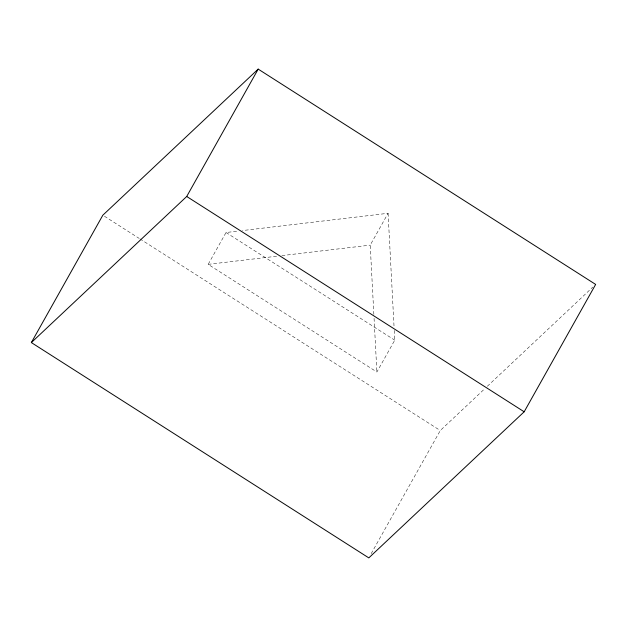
<?xml version="1.0" encoding="UTF-8"?>
<svg xmlns="http://www.w3.org/2000/svg" width="627" height="627" viewBox="0 0 627 627"><rect width="100%" height="100%" fill="white"/><g stroke="black" fill="none" stroke-linecap="round" stroke-linejoin="round"><path stroke-width="0.47" stroke-dasharray="3.13 2.35" d="M394.25 330.413L394.759 340.171L376.89 372.015L208.164 264.359L226.033 232.515L238.644 231.018M373.857 314.425L370.212 245.133L388.082 213.29L242.524 230.556M371.192 553.641L440.287 430.522L484.467 388.975M487.32 386.295L592.797 287.103M208.164 264.359L277.056 256.184M281.907 255.604L370.212 245.133M226.033 232.515L394.759 340.171M104.474 216.26L139.131 238.37M139.954 238.903L440.287 430.522M388.082 213.29L394.038 326.502M374.068 318.336L376.89 372.015"/><path stroke-width="0.94" d="M31.35 342.577L102.828 215.21L258.191 69.111L595.65 284.423L524.172 411.79L368.809 557.889L31.35 342.577L186.713 196.478L258.191 69.111M186.713 196.478L524.172 411.79"/></g></svg>
